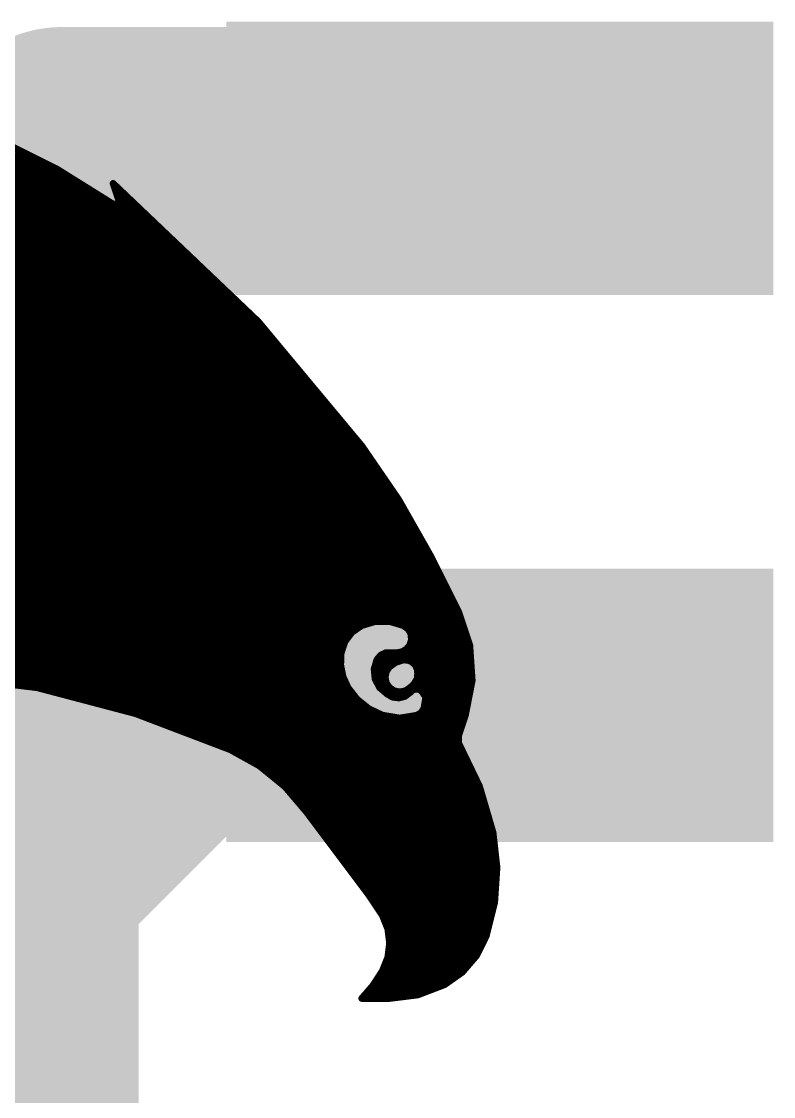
# Model space of a CAD drawing. Extents: x -0.6 to 18.1, y -1.8 to 18.1.
# Drawn here: x 11.59 to 13.335, y 6.712 to 9.208 of the extents above; entities that cross this region are included whole.
import ezdxf

# ---------------------------------------------------------------- set-up
doc = ezdxf.new("R2010")
doc.units = 0
doc.layers.add('1', color=12, linetype='CONTINUOUS')
doc.layers.add('22', color=253, linetype='CONTINUOUS')

# ---------------------------------------------------------------- blocks, each defined once
blk = doc.blocks.new('RECT')
blk.add_solid([(-0.5, -0.5), (0.5, -0.5), (-0.5, 0.5), (0.5, 0.5)])

msp = doc.modelspace()

# ---------------------------------------------------------------- linework, layer by layer
at = {"layer": '1', "const_width": 0.6096}
for points in [[(10.668, 7.874), (11.684, 8.89)], [(11.684, 8.89), (12.7, 8.89)], [(11.938, 7.62), (11.557, 7.239)], [(12.7, 7.62), (11.938, 7.62)], [(11.557, 7.239), (11.557, 4.318)]]:
    msp.add_lwpolyline(points, dxfattribs=at)
at = {"layer": '1', "const_width": 0.3048}
for points in [[(11.684, 9.0424, 1), (11.684, 8.7376)], [(11.7918, 8.7822, 1), (11.5762, 8.9978)], [(12.7, 8.7376, 1), (12.7, 9.0424)], [(11.938, 7.7724, 1), (11.938, 7.4676)], [(12.0458, 7.5122, 1), (11.8302, 7.7278)], [(12.7, 7.4676, 1), (12.7, 7.7724)], [(11.7094, 7.239, 1), (11.4046, 7.239)], [(11.4492, 7.3468, 1), (11.6648, 7.1312)]]:
    msp.add_lwpolyline(points, format="xyb", dxfattribs=at)
at = {"layer": '22', "const_width": 0.016}
for points in [[(11.6739, 8.8635), (11.4816, 8.9598)], [(10.5049, 8.88), (11.641, 8.88)], [(10.5065, 8.896), (11.609, 8.896)], [(10.5034, 8.864), (11.6729, 8.864)], [(11.8022, 8.7834), (11.6739, 8.8635)], [(10.5003, 8.832), (11.7244, 8.832)], [(10.5018, 8.848), (11.6987, 8.848)], [(12.1389, 8.5109), (11.8022, 8.8315)], [(11.8022, 8.8315), (11.8182, 8.7834)], [(10.4987, 8.816), (11.75, 8.816)], [(11.8074, 8.816), (11.8185, 8.816)], [(10.4957, 8.784), (11.8012, 8.784)], [(10.4972, 8.8), (11.7756, 8.8)], [(11.8182, 8.7834), (11.8022, 8.7834)], [(11.8127, 8.8), (11.8353, 8.8)], [(11.818, 8.784), (11.8521, 8.784)], [(10.4926, 8.752), (11.8857, 8.752)], [(10.4941, 8.768), (11.8689, 8.768)], [(10.491, 8.736), (11.9025, 8.736)], [(10.4879, 8.704), (11.9361, 8.704)], [(10.4895, 8.72), (11.9193, 8.72)], [(10.4864, 8.688), (11.9529, 8.688)], [(10.4833, 8.656), (11.9865, 8.656)], [(10.4848, 8.672), (11.9697, 8.672)], [(10.4818, 8.64), (12.0033, 8.64)], [(10.4787, 8.608), (12.0369, 8.608)], [(10.4802, 8.624), (12.0201, 8.624)], [(10.4771, 8.592), (12.0537, 8.592)], [(10.474, 8.56), (12.0873, 8.56)], [(10.4756, 8.576), (12.0705, 8.576)], [(10.471, 8.528), (12.1209, 8.528)], [(10.4725, 8.544), (12.1041, 8.544)], [(10.4694, 8.512), (12.1377, 8.512)], [(12.3794, 8.2222), (12.1389, 8.5109)], [(10.4663, 8.48), (12.1646, 8.48)], [(10.4679, 8.496), (12.1513, 8.496)], [(10.4648, 8.464), (12.178, 8.464)], [(10.4617, 8.432), (12.2046, 8.432)], [(10.4632, 8.448), (12.1913, 8.448)], [(10.4601, 8.416), (12.218, 8.416)], [(10.4571, 8.384), (12.2446, 8.384)], [(10.4586, 8.4), (12.2313, 8.4)], [(10.454, 8.352), (12.2713, 8.352)], [(10.4555, 8.368), (12.2579, 8.368)], [(10.4524, 8.336), (12.2846, 8.336)], [(10.4493, 8.304), (12.3113, 8.304)], [(10.4509, 8.32), (12.2979, 8.32)], [(10.4478, 8.288), (12.3246, 8.288)], [(10.4447, 8.256), (12.3512, 8.256)], [(10.4462, 8.272), (12.3379, 8.272)], [(10.4432, 8.24), (12.3646, 8.24)], [(10.4401, 8.208), (12.3891, 8.208)], [(10.4416, 8.224), (12.3779, 8.224)], [(12.465, 8.0974), (12.3794, 8.2222)], [(10.4385, 8.192), (12.4001, 8.192)], [(10.4354, 8.16), (12.4221, 8.16)], [(10.437, 8.176), (12.4111, 8.176)], [(10.4323, 8.128), (12.444, 8.128)], [(10.4339, 8.144), (12.433, 8.144)], [(10.4308, 8.112), (12.455, 8.112)], [(10.4277, 8.08), (12.4749, 8.08)], [(10.4293, 8.096), (12.4658, 8.096)], [(12.5397, 7.9658), (12.465, 8.0974)], [(10.4262, 8.064), (12.484, 8.064)], [(10.4231, 8.032), (12.5021, 8.032)], [(10.4246, 8.048), (12.493, 8.048)], [(10.4215, 8.016), (12.5112, 8.016)], [(10.4184, 7.984), (12.5294, 7.984)], [(10.42, 8), (12.5203, 8)], [(10.4169, 7.968), (12.5385, 7.968)], [(12.6038, 7.8375), (12.5397, 7.9658)], [(10.4138, 7.936), (12.5546, 7.936)], [(10.4154, 7.952), (12.5466, 7.952)], [(10.4107, 7.904), (12.5706, 7.904)], [(10.4123, 7.92), (12.5626, 7.92)], [(10.4092, 7.888), (12.5786, 7.888)], [(10.4074, 7.8696), (12.4755, 7.8214)], [(12.1389, 7.8214), (10.4074, 7.8695)], [(10.4076, 7.872), (12.5866, 7.872)], [(10.9909, 7.856), (12.5946, 7.856)], [(11.6774, 7.84), (12.6026, 7.84)], [(12.3803, 7.8298), (12.3528, 7.8132)], [(12.4114, 7.8375), (12.3803, 7.8298)], [(12.4411, 7.8356), (12.4114, 7.8375)], [(12.4688, 7.8245), (12.4411, 7.8356)], [(12.63, 7.7596), (12.6038, 7.8375)], [(10.4022, 7.808), (12.366, 7.808)], [(10.4036, 7.824), (12.0453, 7.824)], [(12.3794, 7.8214), (12.1389, 7.8214)], [(12.3528, 7.8132), (12.3313, 7.7894)], [(12.3473, 7.7894), (12.3794, 7.8214)], [(12.3481, 7.808), (12.388, 7.808)], [(12.3566, 7.7898), (12.3794, 7.8054)], [(12.3639, 7.824), (12.6083, 7.824)], [(12.3707, 7.824), (12.4694, 7.824)], [(12.3794, 7.8054), (12.411, 7.8149)], [(12.411, 7.8149), (12.4439, 7.8149)], [(12.4439, 7.8149), (12.4755, 7.8054)], [(12.4668, 7.808), (12.4885, 7.808)], [(12.4916, 7.8054), (12.4688, 7.8245)], [(12.4755, 7.8214), (12.5397, 7.7253)], [(12.4755, 7.8054), (12.4868, 7.7975)], [(12.4845, 7.808), (12.6137, 7.808)], [(12.5237, 7.7574), (12.4916, 7.8054)], [(10.4008, 7.792), (12.3499, 7.792)], [(12.3313, 7.7894), (12.3127, 7.749)], [(12.3311, 7.7628), (12.3473, 7.7894)], [(12.3336, 7.792), (12.3598, 7.792)], [(12.3399, 7.7676), (12.3566, 7.7898)], [(12.4868, 7.7975), (12.4936, 7.7856)], [(12.4899, 7.792), (12.5006, 7.792)], [(12.4936, 7.7856), (12.4946, 7.7719)], [(12.4951, 7.792), (12.6191, 7.792)], [(10.3981, 7.76), (12.3303, 7.76)], [(10.3995, 7.776), (12.3391, 7.776)], [(12.3178, 7.76), (12.3374, 7.76)], [(12.3226, 7.7328), (12.3311, 7.7628)], [(12.3251, 7.776), (12.3462, 7.776)], [(12.3313, 7.7413), (12.3399, 7.7676)], [(12.4909, 7.7598), (12.4829, 7.7501)], [(12.4946, 7.7719), (12.4909, 7.7598)], [(12.4909, 7.76), (12.522, 7.76)], [(12.4943, 7.776), (12.5113, 7.776)], [(12.5058, 7.776), (12.6245, 7.776)], [(12.5165, 7.76), (12.6299, 7.76)], [(12.5397, 7.7253), (12.5237, 7.7574)], [(12.6355, 7.6777), (12.63, 7.7596)], [(10.3968, 7.744), (12.3258, 7.744)], [(12.3127, 7.749), (12.3071, 7.7049)], [(12.3121, 7.744), (12.3322, 7.744)], [(12.3226, 7.7017), (12.3226, 7.7328)], [(12.3303, 7.7136), (12.3313, 7.7413)], [(12.4233, 7.7365), (12.4144, 7.7257)], [(12.4359, 7.7424), (12.4233, 7.7365)], [(12.4499, 7.7423), (12.4359, 7.7424)], [(12.4609, 7.7421), (12.4499, 7.7423)], [(12.4718, 7.7441), (12.4609, 7.7421)], [(12.4713, 7.744), (12.5304, 7.744)], [(12.4829, 7.7501), (12.4718, 7.7441)], [(12.5272, 7.744), (12.6311, 7.744)], [(10.3941, 7.712), (12.3226, 7.712)], [(10.3954, 7.728), (12.3226, 7.728)], [(12.3071, 7.7049), (12.3152, 7.6611)], [(12.308, 7.712), (12.3306, 7.712)], [(12.31, 7.728), (12.3308, 7.728)], [(12.3357, 7.6863), (12.3303, 7.7136)], [(12.4144, 7.7257), (12.4081, 7.704)], [(12.4081, 7.704), (12.4103, 7.6814)], [(12.4104, 7.712), (12.4472, 7.712)], [(12.4163, 7.728), (12.5384, 7.728)], [(12.4361, 7.6982), (12.4435, 7.7093)], [(12.4435, 7.7093), (12.4582, 7.7199)], [(12.4582, 7.7199), (12.4755, 7.7253)], [(12.4755, 7.7253), (12.4862, 7.725)], [(12.4862, 7.725), (12.496, 7.7208)], [(12.496, 7.7208), (12.5037, 7.7135)], [(12.5037, 7.7135), (12.5083, 7.7038)], [(12.5044, 7.712), (12.5308, 7.712)], [(12.5076, 7.6772), (12.5397, 7.7253)], [(12.5083, 7.7038), (12.5091, 7.6932)], [(12.5355, 7.7041), (12.5282, 7.7002)], [(12.5439, 7.7041), (12.5355, 7.7041)], [(12.5379, 7.728), (12.6321, 7.728)], [(12.5397, 7.7253), (12.5397, 7.6451)], [(12.5397, 7.712), (12.6332, 7.712)], [(12.5512, 7.7002), (12.5439, 7.7041)], [(10.3914, 7.68), (12.3287, 7.68)], [(10.3927, 7.696), (12.3242, 7.696)], [(12.3088, 7.696), (12.3338, 7.696)], [(12.3117, 7.68), (12.3386, 7.68)], [(12.3311, 7.6717), (12.3226, 7.7017)], [(12.3473, 7.6611), (12.3357, 7.6863)], [(12.4089, 7.696), (12.4357, 7.696)], [(12.4103, 7.6814), (12.4208, 7.6613)], [(12.4111, 7.68), (12.4346, 7.68)], [(12.4335, 7.6852), (12.4361, 7.6982)], [(12.4361, 7.6722), (12.4335, 7.6852)], [(12.5064, 7.6791), (12.5003, 7.669)], [(12.5237, 7.6451), (12.5064, 7.6791)], [(12.5091, 7.6932), (12.5076, 7.6772)], [(12.5079, 7.68), (12.5095, 7.68)], [(12.5089, 7.696), (12.5201, 7.696)], [(12.5237, 7.6932), (12.521, 7.6772)], [(12.5215, 7.68), (12.5587, 7.68)], [(12.5282, 7.7002), (12.5237, 7.6932)], [(12.5255, 7.696), (12.5539, 7.696)], [(12.5397, 7.696), (12.6343, 7.696)], [(12.5397, 7.68), (12.6353, 7.68)], [(12.5557, 7.6932), (12.5512, 7.7002)], [(12.5617, 7.6667), (12.5557, 7.6932)], [(11.5132, 7.6747), (11.6258, 7.6611)], [(11.6019, 7.664), (12.3358, 7.664)], [(11.6258, 7.6611), (11.8541, 7.6009)], [(12.3147, 7.664), (12.346, 7.664)], [(12.3152, 7.6611), (12.3334, 7.6267)], [(12.3473, 7.6451), (12.3311, 7.6717)], [(12.3687, 7.6337), (12.3473, 7.6611)], [(12.4194, 7.664), (12.4416, 7.664)], [(12.4208, 7.6613), (12.438, 7.6466)], [(12.4435, 7.6611), (12.4361, 7.6722)], [(12.4545, 7.6537), (12.4435, 7.6611)], [(12.4676, 7.6511), (12.4545, 7.6537)], [(12.4806, 7.6537), (12.4676, 7.6511)], [(12.4916, 7.6611), (12.4806, 7.6537)], [(12.4912, 7.6498), (12.4971, 7.6554)], [(12.5003, 7.669), (12.4916, 7.6611)], [(12.4948, 7.664), (12.5141, 7.664)], [(12.4971, 7.6554), (12.5048, 7.6578)], [(12.5048, 7.6578), (12.5129, 7.6567)], [(12.5129, 7.6567), (12.5196, 7.6521)], [(12.521, 7.6772), (12.5237, 7.6611)], [(12.5232, 7.664), (12.5617, 7.664)], [(12.5237, 7.6611), (12.5277, 7.6371)], [(12.5397, 7.664), (12.6328, 7.664)], [(12.5617, 7.6395), (12.5617, 7.6667)], [(12.6198, 7.597), (12.6355, 7.6777)], [(11.6755, 7.648), (12.3455, 7.648)], [(11.7362, 7.632), (12.3605, 7.632)], [(12.3221, 7.648), (12.3575, 7.648)], [(12.3306, 7.632), (12.3708, 7.632)], [(12.384, 7.6088), (12.3473, 7.6451)], [(12.3959, 7.6119), (12.3687, 7.6337)], [(12.4364, 7.648), (12.4888, 7.648)], [(12.438, 7.6466), (12.4507, 7.6392)], [(12.4507, 7.6392), (12.4653, 7.6372)], [(12.4653, 7.6372), (12.4795, 7.6409)], [(12.4795, 7.6409), (12.4912, 7.6498)], [(12.5196, 7.6521), (12.5237, 7.6451)], [(12.522, 7.648), (12.5222, 7.648)], [(12.5397, 7.6451), (12.5237, 7.597)], [(12.5277, 7.6371), (12.5237, 7.613)], [(12.5259, 7.648), (12.5617, 7.648)], [(12.5269, 7.632), (12.56, 7.632)], [(12.5353, 7.632), (12.6266, 7.632)], [(12.5397, 7.648), (12.6297, 7.648)], [(12.5557, 7.613), (12.5617, 7.6395)], [(11.7969, 7.616), (12.3767, 7.616)], [(12.3334, 7.6267), (12.361, 7.5992)], [(12.3441, 7.616), (12.3908, 7.616)], [(12.4274, 7.581), (12.384, 7.6088)], [(12.4274, 7.597), (12.3959, 7.6119)], [(12.5237, 7.613), (12.5175, 7.6031)], [(12.5242, 7.616), (12.5564, 7.616)], [(12.53, 7.616), (12.6235, 7.616)], [(12.5484, 7.5992), (12.5557, 7.613)], [(11.8541, 7.6009), (12.0747, 7.5169)], [(11.8566, 7.6), (12.3977, 7.6)], [(11.8986, 7.584), (12.4227, 7.584)], [(12.3601, 7.6), (12.4211, 7.6)], [(12.361, 7.5992), (12.3954, 7.581)], [(12.3897, 7.584), (12.5294, 7.584)], [(12.3954, 7.581), (12.4378, 7.5713)], [(12.4675, 7.5904), (12.4274, 7.597)], [(12.4485, 7.5743), (12.4274, 7.581)], [(12.5076, 7.597), (12.4675, 7.5904)], [(12.4916, 7.581), (12.4706, 7.5743)], [(12.4813, 7.5713), (12.5237, 7.581)], [(12.5237, 7.597), (12.4916, 7.581)], [(12.4976, 7.584), (12.6155, 7.584)], [(12.5175, 7.6031), (12.5076, 7.597)], [(12.5125, 7.6), (12.5488, 7.6)], [(12.5237, 7.581), (12.5375, 7.5883)], [(12.5247, 7.6), (12.6204, 7.6)], [(12.5375, 7.5883), (12.5484, 7.5992)], [(12.6038, 7.549), (12.6198, 7.597)], [(11.9406, 7.568), (12.6101, 7.568)], [(12.4378, 7.5713), (12.4813, 7.5713)], [(12.4706, 7.5743), (12.4485, 7.5743)], [(11.9826, 7.552), (12.6048, 7.552)], [(12.0246, 7.536), (12.6038, 7.536)], [(12.6038, 7.5329), (12.6038, 7.549)], [(12.6525, 7.432), (12.6038, 7.5329)], [(12.0666, 7.52), (12.61, 7.52)], [(12.0747, 7.5169), (12.1418, 7.4796)], [(12.0979, 7.504), (12.6178, 7.504)], [(12.1268, 7.488), (12.6255, 7.488)], [(12.1418, 7.4796), (12.2013, 7.431)], [(12.1512, 7.472), (12.6332, 7.472)], [(12.1707, 7.456), (12.6409, 7.456)], [(12.1903, 7.44), (12.6487, 7.44)], [(12.2013, 7.431), (12.2511, 7.3726)], [(12.684, 7.3245), (12.6525, 7.432)], [(12.2073, 7.424), (12.6549, 7.424)], [(12.2209, 7.408), (12.6595, 7.408)], [(12.2346, 7.392), (12.6642, 7.392)], [(12.2482, 7.376), (12.6689, 7.376)], [(12.2511, 7.3726), (12.3954, 7.1802)], [(12.2606, 7.36), (12.6736, 7.36)], [(12.2726, 7.344), (12.6783, 7.344)], [(12.2846, 7.328), (12.683, 7.328)], [(12.2965, 7.312), (12.6854, 7.312)], [(12.6931, 7.2438), (12.684, 7.3245)], [(12.3086, 7.296), (12.6872, 7.296)], [(12.3206, 7.28), (12.689, 7.28)], [(12.3326, 7.264), (12.6908, 7.264)], [(12.3445, 7.248), (12.6927, 7.248)], [(12.3566, 7.232), (12.6923, 7.232)], [(12.6877, 7.1628), (12.6931, 7.2438)], [(12.3686, 7.216), (12.6913, 7.216)], [(12.3806, 7.2), (12.6902, 7.2)], [(12.3925, 7.184), (12.6891, 7.184)], [(12.3954, 7.1802), (12.4274, 7.1321)], [(12.4035, 7.168), (12.6881, 7.168)], [(12.6679, 7.084), (12.6877, 7.1628)], [(12.4142, 7.152), (12.685, 7.152)], [(12.4248, 7.136), (12.681, 7.136)], [(12.4274, 7.1321), (12.4398, 7.1011)], [(12.4322, 7.12), (12.6769, 7.12)], [(12.4386, 7.104), (12.6729, 7.104)], [(12.4398, 7.1011), (12.444, 7.068)], [(12.4415, 7.088), (12.6689, 7.088)], [(12.6456, 7.039), (12.6679, 7.084)], [(12.444, 7.068), (12.4398, 7.0348)], [(12.4425, 7.056), (12.654, 7.056)], [(12.4435, 7.072), (12.662, 7.072)], [(12.4398, 7.0348), (12.4274, 7.0038)], [(12.4405, 7.04), (12.6461, 7.04)], [(12.6129, 7.0008), (12.6456, 7.039)], [(12.4291, 7.008), (12.6191, 7.008)], [(12.4355, 7.024), (12.6328, 7.024)], [(12.4274, 7.0038), (12.4056, 6.9701)], [(12.4198, 6.992), (12.6004, 6.992)], [(12.5718, 6.9718), (12.6129, 7.0008)], [(12.4056, 6.9701), (12.3794, 6.9397)], [(12.3969, 6.96), (12.5412, 6.96)], [(12.4094, 6.976), (12.5778, 6.976)], [(12.5096, 6.9479), (12.5718, 6.9718)], [(12.3794, 6.9397), (12.4435, 6.9397)], [(12.3831, 6.944), (12.4784, 6.944)], [(12.4435, 6.9397), (12.5096, 6.9479)]]:
    msp.add_lwpolyline(points, dxfattribs=at)
at = {"layer": '22', "const_width": 0.008}
for points in [[(11.609, 8.892, 1), (11.609, 8.9)], [(11.641, 8.876, 1), (11.641, 8.884)], [(11.676, 8.8669, 1), (11.6718, 8.8601)], [(11.6721, 8.8599, 1), (11.6757, 8.8671)], [(11.6729, 8.86, 1), (11.6729, 8.868)], [(11.6987, 8.844, 1), (11.6987, 8.852)], [(11.7244, 8.828, 1), (11.7244, 8.836)], [(11.805, 8.8344, 1), (11.7994, 8.8286)], [(11.806, 8.8328, 1), (11.7984, 8.8302)], [(11.75, 8.812, 1), (11.75, 8.82)], [(11.8074, 8.82, 1), (11.8074, 8.812)], [(11.8185, 8.812, 1), (11.8185, 8.82)], [(11.7756, 8.796, 1), (11.7756, 8.804)], [(11.8022, 8.7874, 1), (11.8022, 8.7794)], [(11.8001, 8.78, 1), (11.8043, 8.7868)], [(11.8012, 8.78, 1), (11.8012, 8.788)], [(11.8127, 8.804, 1), (11.8127, 8.796)], [(11.818, 8.788, 1), (11.818, 8.78)], [(11.8144, 8.7821, 1), (11.822, 8.7847)], [(11.8182, 8.7794, 1), (11.8182, 8.7874)], [(11.8353, 8.796, 1), (11.8353, 8.804)], [(11.8521, 8.78, 1), (11.8521, 8.788)], [(11.8689, 8.764, 1), (11.8689, 8.772)], [(11.8857, 8.748, 1), (11.8857, 8.756)], [(11.9025, 8.732, 1), (11.9025, 8.74)], [(11.9193, 8.716, 1), (11.9193, 8.724)], [(11.9361, 8.7, 1), (11.9361, 8.708)], [(11.9529, 8.684, 1), (11.9529, 8.692)], [(11.9697, 8.668, 1), (11.9697, 8.676)], [(11.9865, 8.652, 1), (11.9865, 8.66)], [(12.0033, 8.636, 1), (12.0033, 8.644)], [(12.0201, 8.62, 1), (12.0201, 8.628)], [(12.0369, 8.604, 1), (12.0369, 8.612)], [(12.0537, 8.588, 1), (12.0537, 8.596)], [(12.0705, 8.572, 1), (12.0705, 8.58)], [(12.0873, 8.556, 1), (12.0873, 8.564)], [(12.1041, 8.54, 1), (12.1041, 8.548)], [(12.1209, 8.524, 1), (12.1209, 8.532)], [(12.142, 8.5135, 1), (12.1358, 8.5083)], [(12.1361, 8.508, 1), (12.1417, 8.5138)], [(12.1377, 8.508, 1), (12.1377, 8.516)], [(12.1513, 8.492, 1), (12.1513, 8.5)], [(12.1646, 8.476, 1), (12.1646, 8.484)], [(12.178, 8.46, 1), (12.178, 8.468)], [(12.1913, 8.444, 1), (12.1913, 8.452)], [(12.2046, 8.428, 1), (12.2046, 8.436)], [(12.218, 8.412, 1), (12.218, 8.42)], [(12.2313, 8.396, 1), (12.2313, 8.404)], [(12.2446, 8.38, 1), (12.2446, 8.388)], [(12.2579, 8.364, 1), (12.2579, 8.372)], [(12.2713, 8.348, 1), (12.2713, 8.356)], [(12.2846, 8.332, 1), (12.2846, 8.34)], [(12.2979, 8.316, 1), (12.2979, 8.324)], [(12.3113, 8.3, 1), (12.3113, 8.308)], [(12.3246, 8.284, 1), (12.3246, 8.292)], [(12.3379, 8.268, 1), (12.3379, 8.276)], [(12.3512, 8.252, 1), (12.3512, 8.26)], [(12.3646, 8.236, 1), (12.3646, 8.244)], [(12.3827, 8.2245, 1), (12.3761, 8.2199)], [(12.3763, 8.2196, 1), (12.3825, 8.2248)], [(12.3779, 8.22, 1), (12.3779, 8.228)], [(12.3891, 8.204, 1), (12.3891, 8.212)], [(12.4001, 8.188, 1), (12.4001, 8.196)], [(12.4111, 8.172, 1), (12.4111, 8.18)], [(12.4221, 8.156, 1), (12.4221, 8.164)], [(12.433, 8.14, 1), (12.433, 8.148)], [(12.444, 8.124, 1), (12.444, 8.132)], [(12.455, 8.108, 1), (12.455, 8.116)], [(12.4685, 8.0994, 1), (12.4615, 8.0954)], [(12.4617, 8.0951, 1), (12.4683, 8.0997)], [(12.4658, 8.092, 1), (12.4658, 8.1)], [(12.4749, 8.076, 1), (12.4749, 8.084)], [(12.484, 8.06, 1), (12.484, 8.068)], [(12.493, 8.044, 1), (12.493, 8.052)], [(12.5021, 8.028, 1), (12.5021, 8.036)], [(12.5112, 8.012, 1), (12.5112, 8.02)], [(12.5203, 7.996, 1), (12.5203, 8.004)], [(12.5294, 7.98, 1), (12.5294, 7.988)], [(12.5433, 7.9676, 1), (12.5361, 7.964)], [(12.5362, 7.9638, 1), (12.5432, 7.9678)], [(12.5385, 7.964, 1), (12.5385, 7.972)], [(12.5466, 7.948, 1), (12.5466, 7.956)], [(12.5546, 7.932, 1), (12.5546, 7.94)], [(12.5626, 7.916, 1), (12.5626, 7.924)], [(12.5706, 7.9, 1), (12.5706, 7.908)], [(12.5786, 7.884, 1), (12.5786, 7.892)], [(12.5866, 7.868, 1), (12.5866, 7.876)], [(12.5946, 7.852, 1), (12.5946, 7.86)], [(11.6774, 7.844, 1), (11.6774, 7.836)], [(12.3793, 7.8336, 1), (12.3812, 7.8259)], [(12.3823, 7.8263, 1), (12.3782, 7.8332)], [(12.4117, 7.8415, 1), (12.4111, 7.8335)], [(12.4124, 7.8336, 1), (12.4104, 7.8414)], [(12.4426, 7.8393, 1), (12.4396, 7.8319)], [(12.4409, 7.8316, 1), (12.4414, 7.8396)], [(12.6076, 7.8388, 1), (12.6, 7.8362)], [(12.6002, 7.8357, 1), (12.6074, 7.8393)], [(12.6026, 7.836, 1), (12.6026, 7.844)], [(12.0453, 7.82, 1), (12.0453, 7.828)], [(12.1389, 7.8254, 1), (12.1389, 7.8174)], [(12.1388, 7.8174, 1), (12.139, 7.8254)], [(12.3481, 7.812, 1), (12.3481, 7.804)], [(12.3507, 7.8167, 1), (12.3548, 7.8098)], [(12.3557, 7.8106, 1), (12.3498, 7.8159)], [(12.3639, 7.828, 1), (12.3639, 7.82)], [(12.366, 7.804, 1), (12.366, 7.812)], [(12.3707, 7.828, 1), (12.3707, 7.82)], [(12.3782, 7.8092, 1), (12.3806, 7.8016)], [(12.3822, 7.8186, 1), (12.3766, 7.8242)], [(12.3817, 7.8021, 1), (12.3771, 7.8087)], [(12.3794, 7.8174, 1), (12.3794, 7.8254)], [(12.388, 7.804, 1), (12.388, 7.812)], [(12.411, 7.8189, 1), (12.411, 7.8109)], [(12.4121, 7.8111, 1), (12.4098, 7.8187)], [(12.4451, 7.8187, 1), (12.4428, 7.8111)], [(12.4439, 7.8109, 1), (12.4439, 7.8189)], [(12.4668, 7.812, 1), (12.4668, 7.804)], [(12.4713, 7.8276, 1), (12.4662, 7.8215)], [(12.4673, 7.8208, 1), (12.4703, 7.8283)], [(12.4694, 7.82, 1), (12.4694, 7.828)], [(12.4788, 7.8236, 1), (12.4722, 7.8192)], [(12.4778, 7.8087, 1), (12.4732, 7.8021)], [(12.4743, 7.8016, 1), (12.4767, 7.8092)], [(12.4754, 7.8174, 1), (12.4756, 7.8254)], [(12.4845, 7.812, 1), (12.4845, 7.804)], [(12.4949, 7.8076, 1), (12.4883, 7.8032)], [(12.4885, 7.804, 1), (12.4885, 7.812)], [(12.489, 7.8023, 1), (12.4942, 7.8085)], [(12.6083, 7.82, 1), (12.6083, 7.828)], [(12.6137, 7.804, 1), (12.6137, 7.812)], [(12.3283, 7.7921, 1), (12.3343, 7.7867)], [(12.3349, 7.7877, 1), (12.3277, 7.7911)], [(12.3336, 7.796, 1), (12.3336, 7.788)], [(12.3445, 7.7922, 1), (12.3501, 7.7866)], [(12.3507, 7.7873, 1), (12.3439, 7.7915)], [(12.3499, 7.788, 1), (12.3499, 7.796)], [(12.3543, 7.793, 1), (12.3588, 7.7865)], [(12.3598, 7.7873, 1), (12.3534, 7.7922)], [(12.3598, 7.788, 1), (12.3598, 7.796)], [(12.4902, 7.7995, 1), (12.4833, 7.7956)], [(12.4845, 7.7943, 1), (12.4891, 7.8008)], [(12.4899, 7.796, 1), (12.4899, 7.788)], [(12.4976, 7.7859, 1), (12.4896, 7.7853)], [(12.4901, 7.7836, 1), (12.497, 7.7876)], [(12.4951, 7.796, 1), (12.4951, 7.788)], [(12.5006, 7.788, 1), (12.5006, 7.796)], [(12.6191, 7.788, 1), (12.6191, 7.796)], [(12.3178, 7.764, 1), (12.3178, 7.756)], [(12.3251, 7.78, 1), (12.3251, 7.772)], [(12.3276, 7.7649, 1), (12.3345, 7.7607)], [(12.3349, 7.7617, 1), (12.3272, 7.7639)], [(12.3303, 7.756, 1), (12.3303, 7.764)], [(12.3367, 7.77, 1), (12.3431, 7.7652)], [(12.3437, 7.7664, 1), (12.3361, 7.7689)], [(12.3374, 7.756, 1), (12.3374, 7.764)], [(12.3391, 7.772, 1), (12.3391, 7.78)], [(12.3462, 7.772, 1), (12.3462, 7.78)], [(12.4909, 7.764, 1), (12.4909, 7.756)], [(12.4871, 7.761, 1), (12.4947, 7.7587)], [(12.494, 7.7573, 1), (12.4878, 7.7624)], [(12.4943, 7.78, 1), (12.4943, 7.772)], [(12.4906, 7.7716, 1), (12.4986, 7.7722)], [(12.4984, 7.7707, 1), (12.4908, 7.7731)], [(12.5058, 7.78, 1), (12.5058, 7.772)], [(12.5113, 7.772, 1), (12.5113, 7.78)], [(12.5165, 7.764, 1), (12.5165, 7.756)], [(12.5273, 7.7592, 1), (12.5201, 7.7556)], [(12.5204, 7.7552, 1), (12.527, 7.7596)], [(12.522, 7.756, 1), (12.522, 7.764)], [(12.6245, 7.772, 1), (12.6245, 7.78)], [(12.634, 7.7599, 1), (12.626, 7.7594)], [(12.6262, 7.7584, 1), (12.6338, 7.7609)], [(12.6299, 7.756, 1), (12.6299, 7.764)], [(12.3121, 7.748, 1), (12.3121, 7.74)], [(12.309, 7.7507, 1), (12.3163, 7.7473)], [(12.3166, 7.7485, 1), (12.3087, 7.7495)], [(12.3266, 7.7328, 1), (12.3186, 7.7328)], [(12.3188, 7.7339, 1), (12.3265, 7.7317)], [(12.3258, 7.74, 1), (12.3258, 7.748)], [(12.3353, 7.7412, 1), (12.3273, 7.7414)], [(12.3275, 7.7425, 1), (12.3351, 7.7401)], [(12.3322, 7.74, 1), (12.3322, 7.748)], [(12.4216, 7.7401, 1), (12.425, 7.7329)], [(12.4264, 7.734, 1), (12.4202, 7.739)], [(12.436, 7.7464, 1), (12.4359, 7.7384)], [(12.4376, 7.7388, 1), (12.4342, 7.746)], [(12.45, 7.7463, 1), (12.4498, 7.7383)], [(12.4499, 7.7383, 1), (12.4499, 7.7463)], [(12.4602, 7.746, 1), (12.4617, 7.7381)], [(12.4609, 7.7381, 1), (12.461, 7.7461)], [(12.4713, 7.748, 1), (12.4713, 7.74)], [(12.4699, 7.7476, 1), (12.4737, 7.7406)], [(12.4725, 7.7402, 1), (12.4711, 7.748)], [(12.4798, 7.7526, 1), (12.486, 7.7476)], [(12.4848, 7.7466, 1), (12.481, 7.7536)], [(12.5272, 7.748, 1), (12.5272, 7.74)], [(12.5304, 7.74, 1), (12.5304, 7.748)], [(12.6311, 7.74, 1), (12.6311, 7.748)], [(12.3111, 7.7056, 1), (12.3032, 7.7041)], [(12.308, 7.716, 1), (12.308, 7.708)], [(12.31, 7.732, 1), (12.31, 7.724)], [(12.3226, 7.724, 1), (12.3226, 7.732)], [(12.3226, 7.708, 1), (12.3226, 7.716)], [(12.3342, 7.7143, 1), (12.3264, 7.7128)], [(12.3263, 7.7137, 1), (12.3343, 7.7134)], [(12.3306, 7.708, 1), (12.3306, 7.716)], [(12.3308, 7.724, 1), (12.3308, 7.732)], [(12.4121, 7.7043, 1), (12.4041, 7.7036)], [(12.4104, 7.716, 1), (12.4104, 7.708)], [(12.4113, 7.7282, 1), (12.4175, 7.7232)], [(12.4182, 7.7246, 1), (12.4106, 7.7268)], [(12.4163, 7.732, 1), (12.4163, 7.724)], [(12.4412, 7.7125, 1), (12.4458, 7.7061)], [(12.4468, 7.7071, 1), (12.4402, 7.7115)], [(12.4472, 7.708, 1), (12.4472, 7.716)], [(12.457, 7.7237, 1), (12.4594, 7.7161)], [(12.4605, 7.7167, 1), (12.4559, 7.7232)], [(12.4756, 7.7293, 1), (12.4754, 7.7213)], [(12.4767, 7.7215, 1), (12.4743, 7.7291)], [(12.4877, 7.7287, 1), (12.4846, 7.7213)], [(12.486, 7.721, 1), (12.4863, 7.729)], [(12.4988, 7.7237, 1), (12.4932, 7.718)], [(12.4945, 7.7172, 1), (12.4975, 7.7245)], [(12.5073, 7.7152, 1), (12.5001, 7.7118)], [(12.5044, 7.716, 1), (12.5044, 7.708)], [(12.5009, 7.7106, 1), (12.5065, 7.7164)], [(12.5123, 7.7041, 1), (12.5043, 7.7035)], [(12.5308, 7.708, 1), (12.5308, 7.716)], [(12.5355, 7.7081, 1), (12.5355, 7.7001)], [(12.5374, 7.7006, 1), (12.5336, 7.7076)], [(12.5379, 7.732, 1), (12.5379, 7.724)], [(12.5437, 7.7253, 1), (12.5357, 7.7253)], [(12.5397, 7.716, 1), (12.5397, 7.708)], [(12.5361, 7.7235, 1), (12.5433, 7.7271)], [(12.543, 7.7231, 1), (12.5364, 7.7275)], [(12.5364, 7.7231, 1), (12.543, 7.7275)], [(12.5384, 7.724, 1), (12.5384, 7.732)], [(12.5458, 7.7076, 1), (12.542, 7.7006)], [(12.5439, 7.7001, 1), (12.5439, 7.7081)], [(12.6321, 7.724, 1), (12.6321, 7.732)], [(12.6332, 7.708, 1), (12.6332, 7.716)], [(12.3032, 7.7054, 1), (12.3111, 7.7044)], [(12.3088, 7.7, 1), (12.3088, 7.692)], [(12.3117, 7.684, 1), (12.3117, 7.676)], [(12.3265, 7.7028, 1), (12.3188, 7.7006)], [(12.3186, 7.7017, 1), (12.3266, 7.7017)], [(12.3242, 7.692, 1), (12.3242, 7.7)], [(12.3287, 7.676, 1), (12.3287, 7.684)], [(12.3393, 7.688, 1), (12.3321, 7.6847)], [(12.3318, 7.6855, 1), (12.3396, 7.6871)], [(12.3338, 7.692, 1), (12.3338, 7.7)], [(12.3386, 7.676, 1), (12.3386, 7.684)], [(12.4042, 7.7051, 1), (12.4119, 7.7028)], [(12.4089, 7.7, 1), (12.4089, 7.692)], [(12.4139, 7.6833, 1), (12.4068, 7.6796)], [(12.4111, 7.684, 1), (12.4111, 7.676)], [(12.4375, 7.686, 1), (12.4296, 7.6844)], [(12.4296, 7.686, 1), (12.4375, 7.6844)], [(12.4328, 7.7005, 1), (12.4395, 7.696)], [(12.4401, 7.6975, 1), (12.4322, 7.699)], [(12.4346, 7.676, 1), (12.4346, 7.684)], [(12.4357, 7.692, 1), (12.4357, 7.7)], [(12.51, 7.6809, 1), (12.5028, 7.6773)], [(12.5098, 7.677, 1), (12.503, 7.6812)], [(12.5079, 7.684, 1), (12.5079, 7.676)], [(12.5047, 7.7021, 1), (12.5119, 7.7055)], [(12.5089, 7.7, 1), (12.5089, 7.692)], [(12.5131, 7.6928, 1), (12.5051, 7.6936)], [(12.5051, 7.6929, 1), (12.5131, 7.6935)], [(12.5095, 7.676, 1), (12.5095, 7.684)], [(12.5215, 7.684, 1), (12.5215, 7.676)], [(12.5204, 7.6954, 1), (12.527, 7.691)], [(12.5276, 7.6925, 1), (12.5198, 7.6939)], [(12.5201, 7.692, 1), (12.5201, 7.7)], [(12.5255, 7.7, 1), (12.5255, 7.692)], [(12.5263, 7.7037, 1), (12.5301, 7.6966)], [(12.5316, 7.698, 1), (12.5249, 7.7023)], [(12.5397, 7.7, 1), (12.5397, 7.692)], [(12.5397, 7.684, 1), (12.5397, 7.676)], [(12.5545, 7.7023, 1), (12.5478, 7.698)], [(12.5493, 7.6966, 1), (12.5531, 7.7037)], [(12.5596, 7.6941, 1), (12.5518, 7.6923)], [(12.5524, 7.691, 1), (12.559, 7.6954)], [(12.5539, 7.692, 1), (12.5539, 7.7)], [(12.5587, 7.676, 1), (12.5587, 7.684)], [(12.6343, 7.692, 1), (12.6343, 7.7)], [(12.6353, 7.676, 1), (12.6353, 7.684)], [(11.6019, 7.668, 1), (11.6019, 7.66)], [(11.6268, 7.665, 1), (11.6248, 7.6572)], [(11.6253, 7.6571, 1), (11.6263, 7.6651)], [(12.3147, 7.668, 1), (12.3147, 7.66)], [(12.3187, 7.663, 1), (12.3117, 7.6592)], [(12.3113, 7.6604, 1), (12.3191, 7.6618)], [(12.3345, 7.6738, 1), (12.3276, 7.6696)], [(12.3272, 7.6706, 1), (12.3349, 7.6728)], [(12.3358, 7.66, 1), (12.3358, 7.668)], [(12.3505, 7.6636, 1), (12.3441, 7.6586)], [(12.3437, 7.6594, 1), (12.3509, 7.6628)], [(12.346, 7.66, 1), (12.346, 7.668)], [(12.4063, 7.681, 1), (12.4143, 7.6818)], [(12.4194, 7.668, 1), (12.4194, 7.66)], [(12.4234, 7.6644, 1), (12.4182, 7.6583)], [(12.4172, 7.6595, 1), (12.4243, 7.6632)], [(12.4395, 7.6744, 1), (12.4328, 7.6699)], [(12.4322, 7.6714, 1), (12.4401, 7.6729)], [(12.4457, 7.6644, 1), (12.4413, 7.6578)], [(12.4402, 7.6589, 1), (12.4468, 7.6633)], [(12.4416, 7.66, 1), (12.4416, 7.668)], [(12.4553, 7.6576, 1), (12.4537, 7.6498)], [(12.4814, 7.6498, 1), (12.4798, 7.6576)], [(12.4889, 7.6641, 1), (12.4943, 7.6581)], [(12.4938, 7.6578, 1), (12.4894, 7.6644)], [(12.4948, 7.668, 1), (12.4948, 7.66)], [(12.4959, 7.6592, 1), (12.4983, 7.6516)], [(12.4999, 7.6525, 1), (12.4944, 7.6583)], [(12.4969, 7.6711, 1), (12.5037, 7.667)], [(12.503, 7.6661, 1), (12.4976, 7.672)], [(12.5054, 7.6618, 1), (12.5043, 7.6539)], [(12.5043, 7.6794, 1), (12.5109, 7.675)], [(12.5036, 7.6776, 1), (12.5116, 7.6768)], [(12.5061, 7.654, 1), (12.5036, 7.6616)], [(12.5151, 7.66, 1), (12.5106, 7.6534)], [(12.5123, 7.6527, 1), (12.5135, 7.6606)], [(12.5141, 7.66, 1), (12.5141, 7.668)], [(12.525, 7.6778, 1), (12.5171, 7.6765)], [(12.5171, 7.6778, 1), (12.525, 7.6765)], [(12.5232, 7.668, 1), (12.5232, 7.66)], [(12.5276, 7.6618, 1), (12.5198, 7.6604)], [(12.5198, 7.6604, 1), (12.5276, 7.6618)], [(12.5397, 7.668, 1), (12.5397, 7.66)], [(12.5657, 7.6667, 1), (12.5577, 7.6667)], [(12.5578, 7.6658, 1), (12.5656, 7.6676)], [(12.5617, 7.66, 1), (12.5617, 7.668)], [(12.6315, 7.6774, 1), (12.6395, 7.6779)], [(12.6394, 7.6769, 1), (12.6316, 7.6784)], [(12.6328, 7.66, 1), (12.6328, 7.668)], [(11.6755, 7.652, 1), (11.6755, 7.644)], [(11.7362, 7.636, 1), (11.7362, 7.628)], [(12.3221, 7.652, 1), (12.3221, 7.644)], [(12.3306, 7.636, 1), (12.3306, 7.628)], [(12.3501, 7.6479, 1), (12.3445, 7.6423)], [(12.3439, 7.643, 1), (12.3507, 7.6472)], [(12.3455, 7.644, 1), (12.3455, 7.652)], [(12.3575, 7.644, 1), (12.3575, 7.652)], [(12.3605, 7.628, 1), (12.3605, 7.636)], [(12.3712, 7.6368, 1), (12.3662, 7.6305)], [(12.3656, 7.6312, 1), (12.3719, 7.6361)], [(12.3708, 7.628, 1), (12.3708, 7.636)], [(12.4364, 7.652, 1), (12.4364, 7.644)], [(12.44, 7.6501, 1), (12.436, 7.6431)], [(12.4354, 7.6436, 1), (12.4406, 7.6496)], [(12.4512, 7.6431, 1), (12.4502, 7.6352)], [(12.4487, 7.6357, 1), (12.4527, 7.6426)], [(12.4523, 7.6504, 1), (12.4568, 7.657)], [(12.4642, 7.6411, 1), (12.4663, 7.6333)], [(12.4668, 7.655, 1), (12.4683, 7.6472)], [(12.4647, 7.6332, 1), (12.4658, 7.6411)], [(12.4668, 7.6472, 1), (12.4683, 7.655)], [(12.4771, 7.6441, 1), (12.4819, 7.6377)], [(12.4783, 7.657, 1), (12.4828, 7.6504)], [(12.4805, 7.637, 1), (12.4785, 7.6448)], [(12.4885, 7.6527, 1), (12.4939, 7.6469)], [(12.4936, 7.6466, 1), (12.4888, 7.653)], [(12.4888, 7.644, 1), (12.4888, 7.652)], [(12.5231, 7.6541, 1), (12.5162, 7.6501)], [(12.5174, 7.6488, 1), (12.5219, 7.6554)], [(12.522, 7.652, 1), (12.522, 7.644)], [(12.5201, 7.6433, 1), (12.5273, 7.6469)], [(12.5202, 7.6431, 1), (12.5272, 7.6471)], [(12.5259, 7.652, 1), (12.5259, 7.644)], [(12.5222, 7.644, 1), (12.5222, 7.652)], [(12.5269, 7.636, 1), (12.5269, 7.628)], [(12.5317, 7.6364, 1), (12.5238, 7.6377)], [(12.5238, 7.6364, 1), (12.5317, 7.6377)], [(12.5353, 7.636, 1), (12.5353, 7.628)], [(12.5397, 7.652, 1), (12.5397, 7.644)], [(12.5357, 7.6451, 1), (12.5437, 7.6451)], [(12.5435, 7.6438, 1), (12.5359, 7.6464)], [(12.5577, 7.6395, 1), (12.5657, 7.6395)], [(12.5656, 7.6386, 1), (12.5578, 7.6404)], [(12.56, 7.628, 1), (12.56, 7.636)], [(12.5617, 7.644, 1), (12.5617, 7.652)], [(12.6266, 7.628, 1), (12.6266, 7.636)], [(12.6297, 7.644, 1), (12.6297, 7.652)], [(11.7969, 7.62, 1), (11.7969, 7.612)], [(12.3362, 7.6295, 1), (12.3306, 7.6239)], [(12.3299, 7.6248, 1), (12.3369, 7.6286)], [(12.3441, 7.62, 1), (12.3441, 7.612)], [(12.3767, 7.612, 1), (12.3767, 7.62)], [(12.3861, 7.6122, 1), (12.3818, 7.6055)], [(12.3812, 7.606, 1), (12.3868, 7.6117)], [(12.3908, 7.612, 1), (12.3908, 7.62)], [(12.3976, 7.6155, 1), (12.3942, 7.6083)], [(12.3934, 7.6088, 1), (12.3984, 7.615)], [(12.5198, 7.6137, 1), (12.5276, 7.6123)], [(12.5242, 7.62, 1), (12.5242, 7.612)], [(12.5271, 7.6109, 1), (12.5203, 7.6151)], [(12.53, 7.62, 1), (12.53, 7.612)], [(12.5518, 7.6139, 1), (12.5596, 7.6121)], [(12.5592, 7.6111, 1), (12.5522, 7.6149)], [(12.5564, 7.612, 1), (12.5564, 7.62)], [(12.6235, 7.612, 1), (12.6235, 7.62)], [(11.8555, 7.6047, 1), (11.8527, 7.5972)], [(11.8566, 7.604, 1), (11.8566, 7.596)], [(11.8531, 7.5971, 1), (11.8551, 7.6048)], [(11.8986, 7.588, 1), (11.8986, 7.58)], [(12.3601, 7.604, 1), (12.3601, 7.596)], [(12.3628, 7.6027, 1), (12.3591, 7.5956)], [(12.3581, 7.5963, 1), (12.3638, 7.602)], [(12.3897, 7.588, 1), (12.3897, 7.58)], [(12.3963, 7.5849, 1), (12.3945, 7.5771)], [(12.3935, 7.5775, 1), (12.3973, 7.5845)], [(12.3977, 7.596, 1), (12.3977, 7.604)], [(12.4211, 7.596, 1), (12.4211, 7.604)], [(12.4227, 7.58, 1), (12.4227, 7.588)], [(12.4286, 7.5848, 1), (12.4262, 7.5772)], [(12.428, 7.6009, 1), (12.4268, 7.5931)], [(12.4252, 7.5776, 1), (12.4296, 7.5844)], [(12.4257, 7.5934, 1), (12.4291, 7.6006)], [(12.4669, 7.5944, 1), (12.4681, 7.5865)], [(12.4669, 7.5865, 1), (12.4681, 7.5944)], [(12.4898, 7.5846, 1), (12.4934, 7.5774)], [(12.4928, 7.5772, 1), (12.4904, 7.5848)], [(12.4976, 7.588, 1), (12.4976, 7.58)], [(12.5055, 7.6004, 1), (12.5097, 7.5936)], [(12.5082, 7.5931, 1), (12.507, 7.6009)], [(12.5125, 7.604, 1), (12.5125, 7.596)], [(12.5141, 7.6053, 1), (12.5209, 7.601)], [(12.5196, 7.5997, 1), (12.5154, 7.6065)], [(12.5199, 7.5983, 1), (12.5275, 7.5957)], [(12.5218, 7.5845, 1), (12.5256, 7.5775)], [(12.5247, 7.604, 1), (12.5247, 7.596)], [(12.5255, 7.5934, 1), (12.5219, 7.6006)], [(12.5246, 7.5771, 1), (12.5228, 7.5849)], [(12.5294, 7.58, 1), (12.5294, 7.588)], [(12.5346, 7.5911, 1), (12.5403, 7.5854)], [(12.5393, 7.5847, 1), (12.5356, 7.5918)], [(12.5449, 7.6011, 1), (12.552, 7.5974)], [(12.5513, 7.5964, 1), (12.5456, 7.6021)], [(12.5488, 7.596, 1), (12.5488, 7.604)], [(12.6155, 7.58, 1), (12.6155, 7.588)], [(12.6159, 7.5978, 1), (12.6237, 7.5962)], [(12.6236, 7.5957, 1), (12.616, 7.5983)], [(12.6204, 7.596, 1), (12.6204, 7.604)], [(11.9406, 7.572, 1), (11.9406, 7.564)], [(12.4378, 7.5753, 1), (12.4378, 7.5673)], [(12.4369, 7.5674, 1), (12.4387, 7.5752)], [(12.4485, 7.5783, 1), (12.4485, 7.5703)], [(12.4472, 7.5704, 1), (12.4497, 7.5781)], [(12.4693, 7.5781, 1), (12.4718, 7.5704)], [(12.4706, 7.5703, 1), (12.4706, 7.5783)], [(12.4804, 7.5752, 1), (12.4822, 7.5674)], [(12.4813, 7.5673, 1), (12.4813, 7.5753)], [(12.6101, 7.564, 1), (12.6101, 7.572)], [(11.9826, 7.556, 1), (11.9826, 7.548)], [(12.0246, 7.54, 1), (12.0246, 7.532)], [(12.6078, 7.549, 1), (12.5998, 7.549)], [(12.6, 7.5503, 1), (12.6076, 7.5477)], [(12.6074, 7.5346, 1), (12.6002, 7.5312)], [(12.5998, 7.5329, 1), (12.6078, 7.5329)], [(12.6038, 7.532, 1), (12.6038, 7.54)], [(12.6048, 7.548, 1), (12.6048, 7.556)], [(12.0666, 7.524, 1), (12.0666, 7.516)], [(12.0766, 7.5204, 1), (12.0728, 7.5134)], [(12.0733, 7.5132, 1), (12.0761, 7.5206)], [(12.0979, 7.508, 1), (12.0979, 7.5)], [(12.61, 7.516, 1), (12.61, 7.524)], [(12.6178, 7.5, 1), (12.6178, 7.508)], [(12.1268, 7.492, 1), (12.1268, 7.484)], [(12.1444, 7.4827, 1), (12.1393, 7.4765)], [(12.1399, 7.4761, 1), (12.1438, 7.4831)], [(12.6255, 7.484, 1), (12.6255, 7.492)], [(12.1512, 7.476, 1), (12.1512, 7.468)], [(12.1707, 7.46, 1), (12.1707, 7.452)], [(12.6332, 7.468, 1), (12.6332, 7.476)], [(12.6409, 7.452, 1), (12.6409, 7.46)], [(12.1903, 7.444, 1), (12.1903, 7.436)], [(12.2043, 7.4336, 1), (12.1982, 7.4284)], [(12.1987, 7.4279, 1), (12.2038, 7.4341)], [(12.6563, 7.4331, 1), (12.6487, 7.4309)], [(12.6487, 7.436, 1), (12.6487, 7.444)], [(12.6489, 7.4303, 1), (12.6561, 7.4338)], [(12.2073, 7.428, 1), (12.2073, 7.42)], [(12.2209, 7.412, 1), (12.2209, 7.404)], [(12.6549, 7.42, 1), (12.6549, 7.428)], [(12.6595, 7.404, 1), (12.6595, 7.412)], [(12.2346, 7.396, 1), (12.2346, 7.388)], [(12.6642, 7.388, 1), (12.6642, 7.396)], [(12.2482, 7.38, 1), (12.2482, 7.372)], [(12.2543, 7.375, 1), (12.2479, 7.3702)], [(12.2481, 7.37, 1), (12.2541, 7.3752)], [(12.2606, 7.364, 1), (12.2606, 7.356)], [(12.6689, 7.372, 1), (12.6689, 7.38)], [(12.6736, 7.356, 1), (12.6736, 7.364)], [(12.2726, 7.348, 1), (12.2726, 7.34)], [(12.6783, 7.34, 1), (12.6783, 7.348)], [(12.2846, 7.332, 1), (12.2846, 7.324)], [(12.2965, 7.316, 1), (12.2965, 7.308)], [(12.688, 7.3249, 1), (12.68, 7.3241)], [(12.6802, 7.3234, 1), (12.6878, 7.3256)], [(12.683, 7.324, 1), (12.683, 7.332)], [(12.6854, 7.308, 1), (12.6854, 7.316)], [(12.3086, 7.3, 1), (12.3086, 7.292)], [(12.3206, 7.284, 1), (12.3206, 7.276)], [(12.6872, 7.292, 1), (12.6872, 7.3)], [(12.689, 7.276, 1), (12.689, 7.284)], [(12.3326, 7.268, 1), (12.3326, 7.26)], [(12.6908, 7.26, 1), (12.6908, 7.268)], [(12.3445, 7.252, 1), (12.3445, 7.244)], [(12.3566, 7.236, 1), (12.3566, 7.228)], [(12.6971, 7.2435, 1), (12.6891, 7.2441)], [(12.6892, 7.2434, 1), (12.6971, 7.2442)], [(12.6923, 7.228, 1), (12.6923, 7.236)], [(12.6927, 7.244, 1), (12.6927, 7.252)], [(12.3686, 7.22, 1), (12.3686, 7.212)], [(12.6913, 7.212, 1), (12.6913, 7.22)], [(12.3806, 7.204, 1), (12.3806, 7.196)], [(12.3925, 7.188, 1), (12.3925, 7.18)], [(12.3987, 7.1824, 1), (12.3921, 7.178)], [(12.6891, 7.18, 1), (12.6891, 7.188)], [(12.6902, 7.196, 1), (12.6902, 7.204)], [(12.3922, 7.1778, 1), (12.3986, 7.1826)], [(12.4035, 7.172, 1), (12.4035, 7.164)], [(12.6837, 7.163, 1), (12.6917, 7.1625)], [(12.6916, 7.1618, 1), (12.6838, 7.1637)], [(12.6881, 7.164, 1), (12.6881, 7.172)], [(12.4142, 7.156, 1), (12.4142, 7.148)], [(12.4248, 7.14, 1), (12.4248, 7.132)], [(12.4311, 7.1336, 1), (12.4237, 7.1306)], [(12.4241, 7.1299, 1), (12.4307, 7.1343)], [(12.681, 7.132, 1), (12.681, 7.14)], [(12.685, 7.148, 1), (12.685, 7.156)], [(12.4322, 7.124, 1), (12.4322, 7.116)], [(12.6769, 7.116, 1), (12.6769, 7.124)], [(12.4386, 7.108, 1), (12.4386, 7.1)], [(12.4438, 7.1016, 1), (12.4358, 7.1006)], [(12.4361, 7.0996, 1), (12.4435, 7.1026)], [(12.4415, 7.092, 1), (12.4415, 7.084)], [(12.664, 7.085, 1), (12.6718, 7.083)], [(12.6715, 7.0822, 1), (12.6643, 7.0858)], [(12.6689, 7.084, 1), (12.6689, 7.092)], [(12.6729, 7.1, 1), (12.6729, 7.108)], [(12.4425, 7.06, 1), (12.4425, 7.052)], [(12.4435, 7.076, 1), (12.4435, 7.068)], [(12.448, 7.0674, 1), (12.44, 7.0685)], [(12.44, 7.0674, 1), (12.448, 7.0685)], [(12.654, 7.052, 1), (12.654, 7.06)], [(12.662, 7.068, 1), (12.662, 7.076)], [(12.4358, 7.0353, 1), (12.4438, 7.0343)], [(12.4435, 7.0333, 1), (12.4361, 7.0363)], [(12.4405, 7.044, 1), (12.4405, 7.036)], [(12.642, 7.0407, 1), (12.6492, 7.0372)], [(12.6486, 7.0364, 1), (12.6425, 7.0416)], [(12.6461, 7.036, 1), (12.6461, 7.044)], [(12.4291, 7.012, 1), (12.4291, 7.004)], [(12.4355, 7.028, 1), (12.4355, 7.02)], [(12.6191, 7.004, 1), (12.6191, 7.012)], [(12.6328, 7.02, 1), (12.6328, 7.028)], [(12.4198, 6.996, 1), (12.4198, 6.988)], [(12.4237, 7.0053, 1), (12.4311, 7.0023)], [(12.4308, 7.0016, 1), (12.424, 7.006)], [(12.6004, 6.988, 1), (12.6004, 6.996)], [(12.6098, 7.0034, 1), (12.6159, 6.9982)], [(12.6152, 6.9975, 1), (12.6106, 7.004)], [(12.3969, 6.964, 1), (12.3969, 6.956)], [(12.4022, 6.9723, 1), (12.4089, 6.9679)], [(12.4086, 6.9675, 1), (12.4026, 6.9727)], [(12.4094, 6.98, 1), (12.4094, 6.972)], [(12.5412, 6.956, 1), (12.5412, 6.964)], [(12.5695, 6.9751, 1), (12.5741, 6.9685)], [(12.5732, 6.9681, 1), (12.5704, 6.9755)], [(12.5778, 6.972, 1), (12.5778, 6.98)], [(12.3794, 6.9437, 1), (12.3794, 6.9357)], [(12.3764, 6.9423, 1), (12.3824, 6.9371)], [(12.3831, 6.948, 1), (12.3831, 6.94)], [(12.443, 6.9437, 1), (12.444, 6.9357)], [(12.4435, 6.9357, 1), (12.4435, 6.9437)], [(12.4784, 6.94, 1), (12.4784, 6.948)], [(12.5082, 6.9516, 1), (12.5111, 6.9441)], [(12.5101, 6.9439, 1), (12.5091, 6.9518)]]:
    msp.add_lwpolyline(points, format="xyb", dxfattribs=at)

# ---------------------------------------------------------------- block references
at = {"layer": '1', "xscale": 1.27, "yscale": 0.635}
for p in [(12.7, 8.89), (12.7, 7.62)]:
    msp.add_blockref('RECT', p, dxfattribs=at)

doc.saveas('drawing.dxf')
